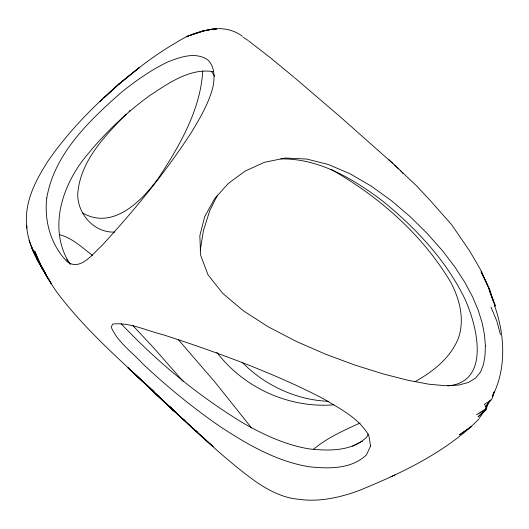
<?xml version="1.0" encoding="UTF-8"?>
<svg xmlns="http://www.w3.org/2000/svg" width="529" height="529" viewBox="0 0 529 529"><rect width="100%" height="100%" fill="white"/><g stroke="black" fill="none" stroke-linecap="round" stroke-linejoin="round"><path stroke-width="0.79" d="M202.739 71.005C200.517 109.589 179.986 145.012 159.394 176.732C143.068 199.949 113.021 230.948 82.484 212.83M488.703 402.192L485.886 409.783L478.123 416.786L485.886 409.783L486.138 407.456M200.233 250.62L203.387 230.756L209.887 210.284L217.452 195.148M494.185 392.148L492.254 398.363L485.761 406.761L486.237 408.54L476.536 414.736L485.886 409.783M494 391.969L492.327 396.413C506.729 368.7 504.845 334.606 494.608 305.828M368.21 434.084L366.868 437.02C351.666 451.541 328.807 450.986 309.286 448.909C285.858 445.061 264.202 434.977 243.69 423.379C198.514 396.036 157.384 362.067 121.134 323.722M487.771 403.468L485.761 406.761L484.491 404.295L490.958 400.076L489.636 401.015M479.122 418.366L484.59 410.709M478.937 419.08L470.618 427.108L459.463 434.871L471.16 426.625C438.971 455.403 399.124 474.156 359.489 490.37C339.922 497.61 318.723 502.398 297.827 499.158C282.803 497.782 269.149 490.588 256.783 482.355C226.161 460.415 199.076 433.972 171.376 408.553L213.127 446.575L191.498 427.313M126.173 114.224C104.504 136.132 79.767 161.894 77.737 194.302C77.558 214.172 94.307 232.932 114.654 232.079M129.076 111.434L130.24 110.316M102.652 99.049L99.69 101.773L102.09 99.564M103.836 97.964L119.243 83.813L139.762 67.282L118.913 84.124L103.896 97.911M313.485 449.319C327.259 437.714 343.969 430.355 360.236 422.955M415.02 381.647C432.993 371.662 450.291 358.107 458.259 338.553C464.958 319.814 459.787 299.533 450.867 282.479C422.532 234.631 379.075 196.669 331.042 169.359M352.539 446.264L362.411 441.199M390.845 476.827L394.951 474.923M333.951 404.751L331.531 405.002C287.505 407.654 243.485 387.34 216.791 352.307M216.639 28.943C202.481 29.922 188.417 34.583 176.56 42.38C155.936 54.236 137.051 68.783 118.913 84.124L119.243 83.813C92.74 106.832 67.996 132.118 47.987 161.054C37.341 177.876 27.184 196.18 26.45 216.566C25.28 235.96 33.162 254.284 43.55 270.193M216.725 28.916L211.263 29.326C222.114 27.396 233.633 29.611 242.474 36.322M447.772 385.892C492.135 382.057 476.484 323.212 464.131 297.351C445.292 259.461 415.655 228.019 383.148 201.43C353.636 178.987 319.113 158.31 280.839 158.912M328.793 401.339C296.379 400.116 264.864 385.456 242.229 362.365M213.65 71.68C189.898 67.778 168.599 83.251 149.753 95.518C127.172 112.009 106.627 131.252 88.885 152.868C63.11 182.346 47.312 226.961 69.246 263.019M59.433 234.684C72.209 237.792 82.193 247.737 92.549 255.395M243.34 37.354L247.803 40.283M248.465 40.74L270.729 58.031L294.051 77.267M294.673 77.789L340.696 117.213L392.849 163.461M196.067 430.679L197.291 431.783M388.465 159.295L416.435 185.732L429.898 200.101L451.733 224.812L469.845 251.268L481.211 270.841L489.358 289.376L487.976 286.434M394.66 165.114L398.747 168.956M193.535 429.145L151.063 389.39L173.75 410.894L151.334 389.847M151.929 390.395L175.238 411.912L131.337 370.836M170.226 406.814L171.416 407.925M183.365 419.028L185.15 420.694M129.579 369.156L128.395 368.039L130.16 369.718M131.351 370.829L152.656 390.918L127.998 367.847L153.992 391.724C122.047 361.869 88.793 332.84 61.629 298.396C50.262 284.086 41.295 267.998 34.636 250.997L42.201 268.335L51.115 283.352L42.201 268.335L35.622 254.991L44.013 271.655L37.01 258.694L31.628 247.116L38.557 261.901L40.217 264.764L33.168 251.262L29.042 240.159M400.473 170.602L403.191 173.538M132.739 325.467L153.833 348.003L183.127 381.316M178.24 339.532L214.721 381.812L251.599 427.981M66.799 259.296L70.41 264.447M211.395 71.369L214.609 76.169M44.39 271.549L46.473 274.941M43.557 270.127L38.557 261.901L33.168 251.262M487.288 284.959L481.086 271.694L489.642 289.277L495.018 306.311M490.965 307.018L496.824 321.017L500.46 334.639M495.508 305.762L489.041 289.594L493.114 300.994M26.834 225.513L26.953 228.178M485.397 345.84L485 355.673L483.532 364.428L480.57 371.933L475.703 377.997L468.509 382.441L458.583 385.079L445.497 385.727L428.84 384.206L408.196 380.325L383.148 373.91L355.164 365.155L325.719 354.258L296.28 341.43L268.322 326.869L243.307 310.774L222.709 293.35L208.003 274.796L200.656 255.309L199.83 235.669L204.697 216.652L214.417 199.036L228.164 183.589L245.106 171.092L264.401 162.317L285.217 158.039L306.721 159.037L328.516 164.552L350.178 173.843L371.312 186.155L391.506 200.736L410.352 216.837L427.439 233.706L442.37 250.587L454.728 266.735L464.707 282.102L472.49 296.657L478.262 310.351L482.21 323.14L484.524 334.983L485.397 345.84M46.777 198.011C44.046 220.653 50.764 244.867 66.866 261.372C79.853 271.813 92.866 253.748 101.601 245.879C134.221 210.496 164.903 173.135 191.174 132.766C200.074 118.106 208.955 103.102 213.101 86.3C214.681 77.3 214.959 66.958 207.983 60.041C195.776 51.392 180.039 57.039 167.567 62.065C150.758 70.145 135.51 80.963 121.029 92.635C88.945 121.009 54.308 153.873 46.777 198.011M370.538 446.04L366.518 454.847C351.316 469.368 328.456 468.82 308.936 466.743C276.66 461.341 247.83 444.73 220.818 427.035C193.277 408.143 167.382 386.937 143.042 364.078C132.157 352.169 117.669 342.23 111.15 327.041L112.809 324.046C129.856 322.181 146.163 330.612 162.416 334.533C189.316 343.103 215.931 352.526 242.302 362.603C270.279 373.553 297.966 385.337 324.548 399.395C340.841 409.281 359.277 418.393 368.892 435.698L370.538 446.04M196.431 33.274L186.135 36.68L204.578 30.629L212.281 29.201L202.435 31.138L204.578 30.629L196.431 33.274M45.897 274.544L37.01 258.694L45.897 274.544M48.324 279.206L40.568 264.718L48.324 279.206"/></g></svg>
